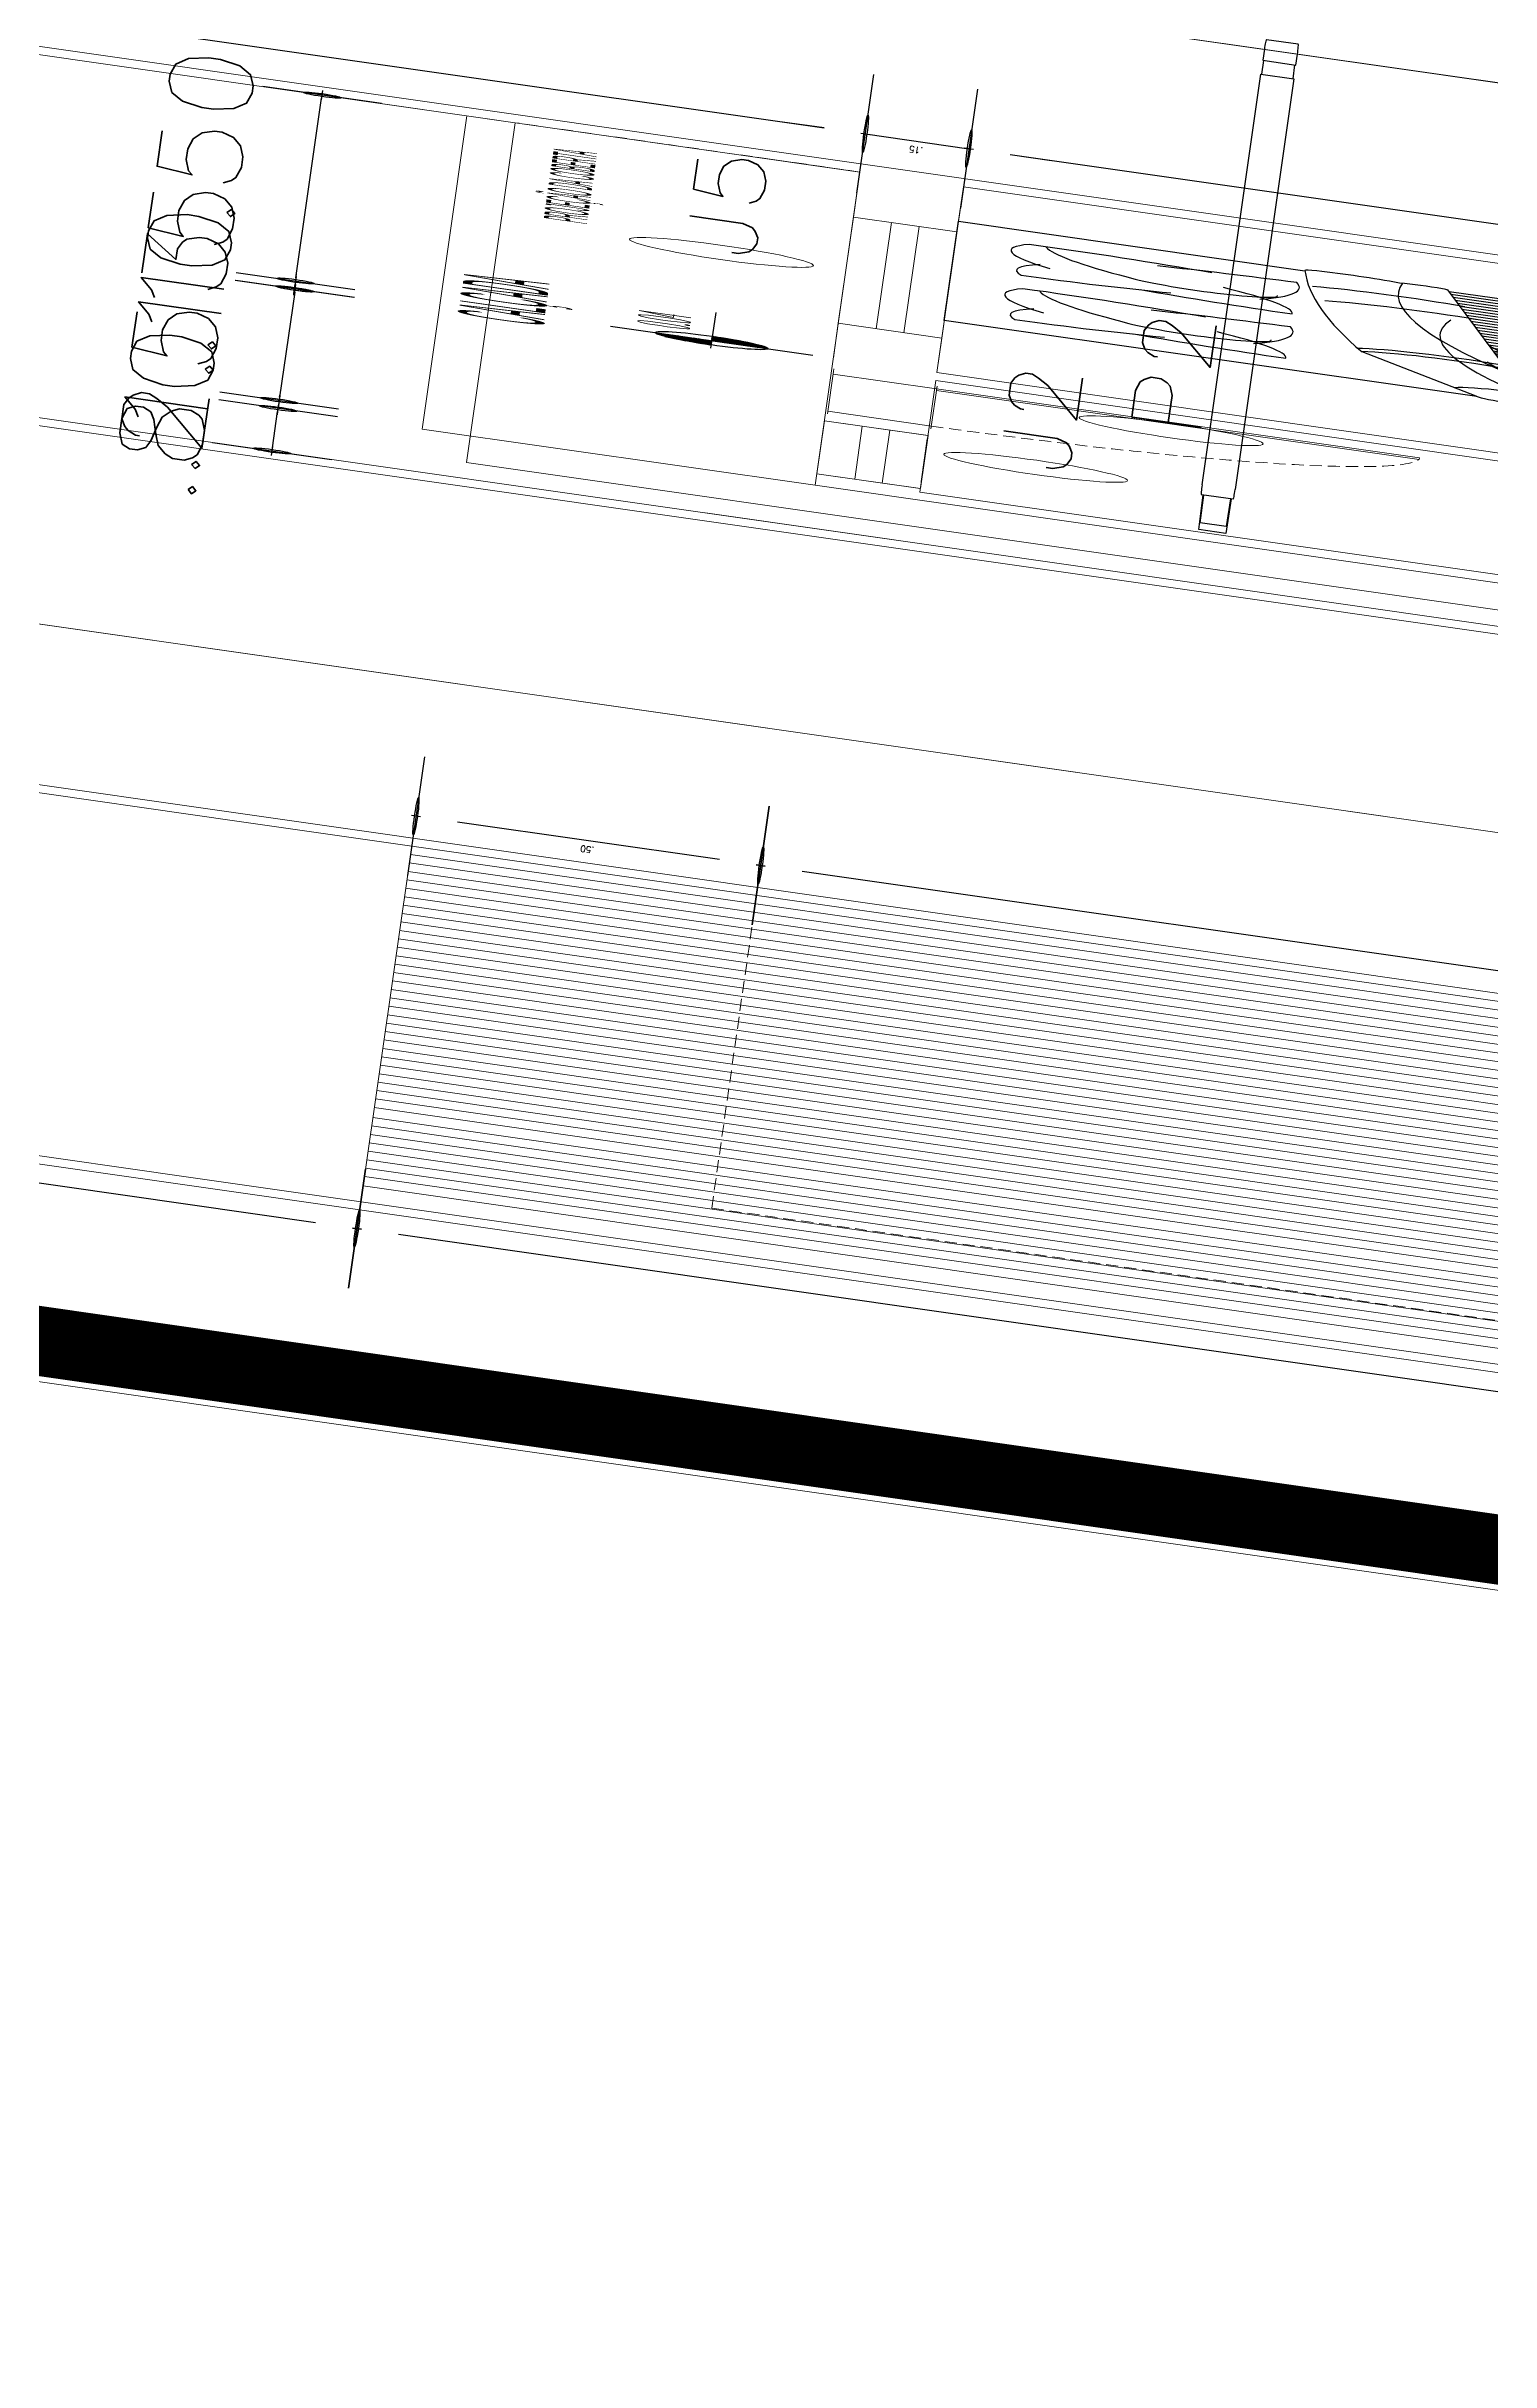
# Model space of a CAD drawing. Header units: millimetres. Extents: x -361192058 to 101130107379, y -14071650034 to 19218552450.
# Drawn here: x -135310 to -135186.8, y 42520.9 to 42718.4 of the extents above; entities that cross this region are included whole.
import ezdxf
from ezdxf.enums import TextEntityAlignment as Align

# ---------------------------------------------------------------- set-up
doc = ezdxf.new("R2010")
doc.units = ezdxf.units.MM
doc.header["$LTSCALE"] = 0.5
doc.linetypes.add('HIDDEN2', pattern=[0.1875, 0.125, -0.0625])
for name, color, linetype in [('02', 2, 'Continuous'), ('ARCO', 7, 'HIDDEN2'), ('DIVERSOS', 4, 'Continuous'), ('ESQUADRIA', 3, 'Continuous'), ('ESQUADRIAS', 3, 'Continuous'), ('HATCH', 8, 'Continuous'), ('MOBIL-I', 251, 'Continuous'), ('parede', 2, 'Continuous'), ('PISO', 8, 'Continuous'), ('projeção 02', 7, 'HIDDEN2'), ('TEXTO2', 3, 'Continuous'), ('TXT_0', 7, 'Continuous')]:
    doc.layers.add(name, color=color, linetype=linetype)
doc.styles.add('ADITIVOCAD', font='ROMANS.shx')
doc.styles.add('SANSSERIF', font='sas_____.pfb', dxfattribs={"height": 1})
doc.styles.get("Standard").update_dxf_attribs({"font": 'txt.shx', "height": 0.12})
doc.dimstyles.new('ESCALA50', dxfattribs={"dimtxt": 0.1, "dimasz": 0.06, "dimexe": 0.18, "dimexo": 0.06, "dimgap": 0.1, "dimtad": 1, "dimzin": 4, "dimdsep": 46, "dimtxsty": 'Standard', "dimblk1": 'BOLA', "dimblk2": 'BOLA', "dimsah": 1, "dimcen": -0.06, "dimse1": 1, "dimse2": 1, "dimclrd": 7, "dimclrt": 3, "dimadec": 0, "dimazin": 0, "dimtfac": 1, "dimtix": 1, "dimtmove": 0, "dimatfit": 3, "dimldrblk": 'BOLA', "dimfxl": 0, "dimtolj": 1, "dimtzin": 4, "dimarcsym": 0})

# ---------------------------------------------------------------- blocks, each defined once
blk = doc.blocks.new('BOLA')
for p, q in [((0, -1.435), (0, 1.435)), ((-1.435, 0), (1.435, 0))]:
    blk.add_line(p, q)
blk.add_circle((0, 0), 0.452)
blk = doc.blocks.new('*D930')
at = {"layer": 'Defpoints', "color": 0, "transparency": 16777216}
for p in [(4402.0947, 2435.6269), (4402.6582, 2435.6269), (4402.0947, 2428.5769)]:
    blk.add_point(p, dxfattribs=at)
at = {"layer": 'DIVERSOS', "color": 7, "lineweight": -2, "transparency": 16777216}
blk.add_line((4402.6582, 2428.6369), (4402.6582, 2435.5669), dxfattribs=at)
at = {"layer": 'DIVERSOS', "color": 7, "lineweight": -2, "transparency": 16777216, "xscale": 0.06, "yscale": 0.06, "zscale": 0.06}
for p, rotation in [((4402.6582, 2435.6269), 90), ((4402.6582, 2428.5769), 270)]:
    blk.add_blockref('BOLA', p, dxfattribs=dict(at, rotation=rotation))
at = {"layer": 'DIVERSOS', "color": 3, "lineweight": 18, "transparency": 16777216, "insert": (4402.4982, 2432.1019), "char_height": 0.12, "attachment_point": 5, "rotation": 90}
blk.add_mtext('\\A1;7.05', dxfattribs=at)
blk = doc.blocks.new('*D951')
at = {"layer": 'Defpoints', "color": 0, "transparency": 16777216}
for p in [(4402.0947, 2436.1269), (4402.6582, 2436.1269), (4402.0947, 2435.6269)]:
    blk.add_point(p, dxfattribs=at)
at = {"layer": 'DIVERSOS', "color": 7, "lineweight": -2, "transparency": 16777216}
blk.add_line((4402.6582, 2435.6869), (4402.6582, 2436.0669), dxfattribs=at)
at = {"layer": 'DIVERSOS', "color": 7, "lineweight": -2, "transparency": 16777216, "xscale": 0.06, "yscale": 0.06, "zscale": 0.06}
for p, rotation in [((4402.6582, 2436.1269), 90), ((4402.6582, 2435.6269), 270)]:
    blk.add_blockref('BOLA', p, dxfattribs=dict(at, rotation=rotation))
at = {"layer": 'DIVERSOS', "color": 3, "lineweight": 18, "transparency": 16777216, "insert": (4402.4982, 2435.8769), "char_height": 0.12, "attachment_point": 5, "rotation": 90}
blk.add_mtext('\\A1;.50', dxfattribs=at)
blk = doc.blocks.new('*D936')
at = {"layer": 'Defpoints', "color": 0, "transparency": 16777216}
for p in [(4394.8896, 2436.1269), (4395.6947, 2436.1269), (4395.6947, 2430.4269)]:
    blk.add_point(p, dxfattribs=at)
at = {"layer": 'DIVERSOS', "color": 7, "lineweight": -2, "transparency": 16777216}
blk.add_line((4394.8896, 2430.4869), (4394.8896, 2436.0669), dxfattribs=at)
at = {"layer": 'DIVERSOS', "color": 7, "lineweight": -2, "transparency": 16777216, "xscale": 0.06, "yscale": 0.06, "zscale": 0.06}
for p, rotation in [((4394.8896, 2436.1269), 90), ((4394.8896, 2430.4269), 270)]:
    blk.add_blockref('BOLA', p, dxfattribs=dict(at, rotation=rotation))
at = {"layer": 'DIVERSOS', "color": 3, "lineweight": 18, "transparency": 16777216, "insert": (4394.7296, 2433.2769), "char_height": 0.12, "attachment_point": 5, "rotation": 90}
blk.add_mtext('\\A1;5.70', dxfattribs=at)
blk = doc.blocks.new('*D954')
at = {"layer": 'Defpoints', "color": 0, "transparency": 16777216}
for p in [(4394.8896, 2438.6269), (4395.3947, 2438.6269), (4395.6947, 2436.1269)]:
    blk.add_point(p, dxfattribs=at)
at = {"layer": 'DIVERSOS', "color": 7, "lineweight": -2, "transparency": 16777216}
blk.add_line((4394.8896, 2436.1869), (4394.8896, 2438.5669), dxfattribs=at)
at = {"layer": 'DIVERSOS', "color": 7, "lineweight": -2, "transparency": 16777216, "xscale": 0.06, "yscale": 0.06, "zscale": 0.06}
for p, rotation in [((4394.8896, 2438.6269), 90), ((4394.8896, 2436.1269), 270)]:
    blk.add_blockref('BOLA', p, dxfattribs=dict(at, rotation=rotation))
at = {"layer": 'DIVERSOS', "color": 3, "lineweight": 18, "transparency": 16777216, "insert": (4394.7296, 2437.3769), "char_height": 0.12, "attachment_point": 5, "rotation": 90}
blk.add_mtext('\\A1;2.50', dxfattribs=at)
blk = doc.blocks.new('ADC_MCOZ_03')
for p, q in [((-0.2944, -0.66), (-0.2944, -0.68)), ((0.2944, -0.66), (0.2944, -0.68))]:
    blk.add_line(p, q)
for points in [[(-0.2625, -0.05), (-0.2525, 0), (0.2525, 0), (0.2625, -0.05)], [(-0.2523, -0.05), (-0.2443, -0.01), (0.2443, -0.01), (0.2523, -0.05)]]:
    blk.add_lwpolyline(points)
for points in [[(0.2984, -0.05, -0.414214), (0.3125, -0.0641), (0.3125, -0.66), (-0.3125, -0.66), (-0.3125, -0.0641, -0.414214), (-0.2984, -0.05)], [(-0.3125, -0.68), (-0.3125, -0.6959, 0.414214), (-0.2984, -0.71), (0.2984, -0.71, 0.414214), (0.3125, -0.6959), (0.3125, -0.68)]]:
    blk.add_lwpolyline(points, format="xyb", close=True)
blk = doc.blocks.new('A2')
at = {"color": 8}
for p, q in [((0.695, -2), (0.695, -0.7429)), ((0.745, -2), (0.745, -0.7391)), ((0.795, -1.985), (0.795, -0.7352)), ((0.845, -2.0217), (0.845, -0.7314)), ((0.895, -2.027), (0.895, -0.7276)), ((0.245, -2), (0.245, -0.7773)), ((0.295, -2), (0.295, -0.7735)), ((0.345, -2), (0.345, -0.7697)), ((0.395, -2), (0.395, -0.7658)), ((0.445, -2), (0.445, -0.762)), ((0.495, -2), (0.495, -0.7582)), ((0.545, -2), (0.545, -0.7544)), ((0.595, -2), (0.595, -0.7505)), ((0.645, -2), (0.645, -0.7467)), ((-0.205, -2), (-0.205, -0.8117)), ((-0.18, -0.8694), (-0.18, -0.8117)), ((-0.155, -2), (-0.155, -0.8079)), ((-0.13, -0.8438), (-0.13, -0.8079)), ((-0.105, -2), (-0.105, -0.8041)), ((-0.08, -0.8236), (-0.08, -0.8041)), ((-0.055, -2), (-0.055, -0.8002)), ((-0.005, -2), (-0.005, -0.7964)), ((0.045, -2), (0.045, -0.7926)), ((0.095, -2), (0.095, -0.7888)), ((0.145, -2), (0.145, -0.7849)), ((0.195, -2), (0.195, -0.7811)), ((0.945, -2.0358), (0.945, -0.7964)), ((-0.505, -2), (-0.505, -0.8429)), ((-0.48, -1.283), (-0.48, -0.8429)), ((-0.455, -2), (-0.455, -0.8308)), ((-0.43, -1.1361), (-0.43, -0.8308)), ((-0.405, -2), (-0.405, -0.827)), ((-0.38, -1.0514), (-0.38, -0.827)), ((-0.355, -2), (-0.355, -0.8232)), ((-0.33, -0.9891), (-0.33, -0.8232)), ((-0.305, -2), (-0.305, -0.8194)), ((-0.28, -0.9404), (-0.28, -0.8194)), ((-0.255, -2), (-0.255, -0.8155)), ((-0.23, -0.9011), (-0.23, -0.8155)), ((-0.605, -2), (-0.605, -0.8716)), ((-0.58, -2), (-0.58, -0.8716)), ((-0.555, -2), (-0.555, -0.8566)), ((-0.53, -2), (-0.53, -0.8566)), ((-0.705, -2), (-0.705, -0.9051)), ((-0.68, -2), (-0.68, -0.9051)), ((-0.655, -2), (-0.655, -0.8877)), ((-0.63, -2), (-0.63, -0.8877)), ((-0.805, -2.015), (-0.805, -0.9438)), ((-0.78, -2.015), (-0.78, -0.9438)), ((-0.755, -2), (-0.755, -0.9238)), ((-0.73, -2), (-0.73, -0.9238)), ((-0.855, -2.0453), (-0.855, -0.9652)), ((-0.83, -2.0453), (-0.83, -0.9652)), ((-0.93, -2.0331), (-0.93, -0.988)), ((-0.905, -2.0331), (-0.905, -0.988)), ((-0.88, -2.0331), (-0.88, -0.988)), ((-0.955, -2.0331), (-0.955, -1.2363)), ((-0.48, -2), (-0.48, -1.5323)), ((-0.43, -2), (-0.43, -1.6792)), ((-0.38, -2), (-0.38, -1.7639)), ((-0.33, -2), (-0.33, -1.8261)), ((-0.28, -2), (-0.28, -1.8749)), ((-0.23, -2), (-0.23, -1.9142)), ((-0.18, -2), (-0.18, -1.9459)), ((-0.13, -2), (-0.13, -1.9715)), ((-0.08, -2), (-0.08, -1.9917))]:
    blk.add_line(p, q, dxfattribs=at)
blk.add_lwpolyline([(-0.95, -0.7864), (-0.95, 0), (0.95, 0), (0.95, -0.5116)])
for points in [[(-0.4937, -0.1271, 0.14715), (-0.7437, -0.1021, 0.124017), (-0.6737, -0.3221, 8.542003)], [(-0.1887, -0.3771, 0.115099), (-0.1437, -0.1071, 0.202892), (-0.5437, -0.1421, 4.019894)], [(0.3563, -0.1271, 0.14715), (0.1063, -0.1021, 0.124017), (0.1763, -0.3221, 8.542003)], [(0.6613, -0.3771, 0.115099), (0.7063, -0.1071, 0.202892), (0.3063, -0.1421, 4.019894)], [(-0.6937, -0.2771, 0.09902), (-0.7437, -0.5021, 0.169064), (-0.4337, -0.3971, -0.343387)], [(-0.5537, -0.4521, 0.112206), (-0.1437, -0.5021, 0.070755), (-0.2037, -0.2971, -1.551943)], [(0.1563, -0.2771, 0.09902), (0.1063, -0.5021, 0.169064), (0.4163, -0.3971, -0.343387)], [(0.2963, -0.4521, 0.112206), (0.7063, -0.5021, 0.070755), (0.6463, -0.2971, -1.551943)], [(-0.2692, -0.7939, 0.075988), (-0.9427, -1.0061, -0.502824), (-0.9784, -0.9878, -0.142549), (-0.9692, -0.9109, -0.066811), (-0.981, -0.8335, -0.328343), (-0.9467, -0.7851), (-0.4192, -0.6109, -0.025749), (0.9573, -0.5114, -0.334099), (0.9818, -0.5287, -0.185174), (0.975, -0.6509, -0.187316), (0.982, -0.7142, -0.311124), (0.9734, -0.7216), (-0.4842, -0.8331)], [(-0.9427, -1.0061), (-0.96, -1.33), (-0.95, -1.485), (-0.955, -1.755), (-0.97, -1.89), (-0.975, -1.915, -1.132782), (-0.99, -1.91, 0.98261), (-1.01, -1.9, 0.32203), (-1.005, -1.935), (-1.005, -1.975, 0.439902), (-0.945, -2.03, -0.126697), (-0.885, -2.04, 0.376451), (-0.805, -2.015, -0.344872), (-0.765, -2), (0.755, -2, 0.181335), (0.795, -1.985, -0.809524), (0.815, -2, 0.220339), (0.815, -2.025), (0.86, -2.02), (0.935, -2.035, 0.501823), (0.985, -1.99, 0.315909), (0.975, -1.855, 0.473766), (0.97, -1.855, -0.12128), (0.95, -1.87), (0.955, -1.72), (0.95, -1.4), (0.955, -1.225), (0.9441, -0.7247)]]:
    blk.add_lwpolyline(points, format="xyb")
for points in [[(-0.4387, -0.4771, -0.804152), (-0.4937, -0.2571, -0.132344), (-0.1487, -0.1321, -0.042249)], [(0.4113, -0.4771, -0.804152), (0.3563, -0.2571, -0.132344), (0.7013, -0.1321, -0.042249)], [(0.6742, -0.5256, -0.289881), (0.7012, -0.7503, 10.034941)], [(0.4402, -0.5463, -0.26737), (0.4937, -0.7722, -7.474594)], [(-0.3702, -0.6025, -0.348871), (-0.2917, -0.8128, -6.119059)], [(-0.414, -0.61, -0.337543), (-0.3491, -0.8188, -6.119059)], [(-0.4161, -0.8227, -0.081114), (0.9793, -0.655, -24.776446)], [(-0.9692, -0.9109, -0.10864), (0.4143, -0.7327, -11.759975)], [(-0.8449, -0.7515, -0.424879), (-0.772, -0.9305, 6.281867)], [(-0.055, -2, -0.838761), (0.095, -0.7888, -0.295511)]]:
    blk.add_lwpolyline(points, format="xyb", dxfattribs=at)
blk = doc.blocks.new('Adc_nivelpl')
h = blk.add_hatch()
h.set_pattern_fill('_U', color=256, scale=0.005, angle=45, style=0, double=1)
h.set_pattern_definition([(45, (-5.8772514, -3.5161936), (-0.003535534, 0.003535534), []), (135, (-5.8772514, -3.5161936), (-0.003535534, -0.003535534), [])])
h.paths.add_polyline_path([(0.1954, -0.0865, 0.414214), (0.0865, -0.1954), (0.1954, -0.1954)])
h.paths.add_polyline_path([(0.1954, -0.1954), (0.1954, -0.3043, 0.414214), (0.3043, -0.1954)])
for p, q in [((0.1954, 0), (0.1954, -0.3908)), ((0.8958, -0.1954), (0, -0.1954))]:
    blk.add_line(p, q)
blk.add_circle((0.1954, -0.1954), 0.1089)
at = {"flags": 8}
blk.add_attdef('NIVEL', (0.3642, -0.1501), '', height=0.1, dxfattribs=at)
blk = doc.blocks.new('*D1485')
at = {"layer": 'Defpoints', "color": 0, "transparency": 16777216}
for p in [(4415.7211, 2438.6269), (4415.7211, 2435.6269), (4416.4388, 2435.6269)]:
    blk.add_point(p, dxfattribs=at)
at = {"layer": 'DIVERSOS', "color": 7, "lineweight": -2, "transparency": 16777216}
blk.add_line((4416.4388, 2438.5669), (4416.4388, 2435.6869), dxfattribs=at)
at = {"layer": 'DIVERSOS', "color": 7, "lineweight": -2, "transparency": 16777216, "xscale": 0.06, "yscale": 0.06, "zscale": 0.06}
for p, rotation in [((4416.4388, 2438.6269), 90), ((4416.4388, 2435.6269), 270)]:
    blk.add_blockref('BOLA', p, dxfattribs=dict(at, rotation=rotation))
at = {"layer": 'DIVERSOS', "color": 3, "lineweight": 18, "transparency": 16777216, "insert": (4416.2788, 2437.1269), "char_height": 0.12, "attachment_point": 5, "rotation": 90}
blk.add_mtext('\\A1;3.00', dxfattribs=at)
blk = doc.blocks.new('*D1486')
at = {"layer": 'Defpoints', "color": 0, "transparency": 16777216}
for p in [(4415.7211, 2435.6269), (4415.7211, 2435.4769), (4416.4388, 2435.4769)]:
    blk.add_point(p, dxfattribs=at)
at = {"layer": 'DIVERSOS', "color": 7, "lineweight": -2, "transparency": 16777216}
for p, q in [((4416.4388, 2435.6869), (4416.4388, 2435.7469)), ((4416.4388, 2435.6269), (4416.4388, 2435.4769)), ((4416.4388, 2435.4169), (4416.4388, 2435.3569))]:
    blk.add_line(p, q, dxfattribs=at)
at = {"layer": 'DIVERSOS', "color": 7, "lineweight": -2, "transparency": 16777216, "xscale": 0.06, "yscale": 0.06, "zscale": 0.06}
for p, rotation in [((4416.4388, 2435.6269), 270), ((4416.4388, 2435.4769), 90)]:
    blk.add_blockref('BOLA', p, dxfattribs=dict(at, rotation=rotation))
at = {"layer": 'DIVERSOS', "color": 3, "lineweight": 18, "transparency": 16777216, "insert": (4416.2788, 2435.5519), "char_height": 0.12, "attachment_point": 5, "rotation": 90}
blk.add_mtext('\\A1;.15', dxfattribs=at)
blk = doc.blocks.new('*D1487')
at = {"layer": 'Defpoints', "color": 0, "transparency": 16777216}
for p in [(4415.7211, 2435.4769), (4415.7211, 2431.0769), (4416.4388, 2431.0769)]:
    blk.add_point(p, dxfattribs=at)
at = {"layer": 'DIVERSOS', "color": 7, "lineweight": -2, "transparency": 16777216}
blk.add_line((4416.4388, 2435.4169), (4416.4388, 2431.1369), dxfattribs=at)
at = {"layer": 'DIVERSOS', "color": 7, "lineweight": -2, "transparency": 16777216, "xscale": 0.06, "yscale": 0.06, "zscale": 0.06}
for p, rotation in [((4416.4388, 2435.4769), 90), ((4416.4388, 2431.0769), 270)]:
    blk.add_blockref('BOLA', p, dxfattribs=dict(at, rotation=rotation))
at = {"layer": 'DIVERSOS', "color": 3, "lineweight": 18, "transparency": 16777216, "insert": (4416.2788, 2433.2769), "char_height": 0.12, "attachment_point": 5, "rotation": 90}
blk.add_mtext('\\A1;4.40', dxfattribs=at)
blk = doc.blocks.new('*D1477')
at = {"layer": 'Defpoints', "color": 0, "transparency": 16777216}
for p in [(4409.9711, 2436.4058), (4409.9711, 2435.2182), (4412.0711, 2435.2182)]:
    blk.add_point(p, dxfattribs=at)
at = {"layer": 'DIVERSOS', "color": 7, "lineweight": -2, "transparency": 16777216}
blk.add_line((4412.0111, 2436.4058), (4410.0311, 2436.4058), dxfattribs=at)
at = {"layer": 'DIVERSOS', "color": 7, "lineweight": -2, "transparency": 16777216, "xscale": 0.06, "yscale": 0.06, "zscale": 0.06, "rotation": 180}
blk.add_blockref('BOLA', (4409.9711, 2436.4058), dxfattribs=at)
at = {"layer": 'DIVERSOS', "color": 7, "lineweight": -2, "transparency": 16777216, "xscale": 0.06, "yscale": 0.06, "zscale": 0.06}
blk.add_blockref('BOLA', (4412.0711, 2436.4058), dxfattribs=at)
at = {"layer": 'DIVERSOS', "color": 3, "lineweight": 18, "transparency": 16777216, "insert": (4411.0211, 2436.5658), "char_height": 0.12, "attachment_point": 5}
blk.add_mtext('\\A1;2.10', dxfattribs=at)
blk = doc.blocks.new('*D1478')
at = {"layer": 'Defpoints', "color": 0, "transparency": 16777216}
for p in [(4415.7211, 2436.4069), (4412.2211, 2435.2182), (4415.7211, 2435.2182)]:
    blk.add_point(p, dxfattribs=at)
at = {"layer": 'DIVERSOS', "color": 7, "lineweight": -2, "transparency": 16777216}
blk.add_line((4412.2811, 2436.4069), (4415.6611, 2436.4069), dxfattribs=at)
at = {"layer": 'DIVERSOS', "color": 7, "lineweight": -2, "transparency": 16777216, "xscale": 0.06, "yscale": 0.06, "zscale": 0.06, "rotation": 180}
blk.add_blockref('BOLA', (4412.2211, 2436.4069), dxfattribs=at)
at = {"layer": 'DIVERSOS', "color": 7, "lineweight": -2, "transparency": 16777216, "xscale": 0.06, "yscale": 0.06, "zscale": 0.06}
blk.add_blockref('BOLA', (4415.7211, 2436.4069), dxfattribs=at)
at = {"layer": 'DIVERSOS', "color": 3, "lineweight": 18, "transparency": 16777216, "insert": (4413.9711, 2436.5669), "char_height": 0.12, "attachment_point": 5}
blk.add_mtext('\\A1;3.50', dxfattribs=at)
blk = doc.blocks.new('*D1479')
at = {"layer": 'Defpoints', "color": 0, "transparency": 16777216}
for p in [(4412.0711, 2436.4069), (4412.0711, 2435.2182), (4412.2211, 2435.2182)]:
    blk.add_point(p, dxfattribs=at)
at = {"layer": 'DIVERSOS', "color": 7, "lineweight": -2, "transparency": 16777216}
for p, q in [((4412.0111, 2436.4069), (4411.9511, 2436.4069)), ((4412.2211, 2436.4069), (4412.0711, 2436.4069)), ((4412.2811, 2436.4069), (4412.3411, 2436.4069))]:
    blk.add_line(p, q, dxfattribs=at)
at = {"layer": 'DIVERSOS', "color": 7, "lineweight": -2, "transparency": 16777216, "xscale": 0.06, "yscale": 0.06, "zscale": 0.06}
blk.add_blockref('BOLA', (4412.0711, 2436.4069), dxfattribs=at)
at = {"layer": 'DIVERSOS', "color": 7, "lineweight": -2, "transparency": 16777216, "xscale": 0.06, "yscale": 0.06, "zscale": 0.06, "rotation": 180}
blk.add_blockref('BOLA', (4412.2211, 2436.4069), dxfattribs=at)
at = {"layer": 'DIVERSOS', "color": 3, "lineweight": 18, "transparency": 16777216, "insert": (4412.1461, 2436.5669), "char_height": 0.12, "attachment_point": 5}
blk.add_mtext('\\A1;.15', dxfattribs=at)
blk = doc.blocks.new('*D1483')
at = {"layer": '02', "color": 7, "lineweight": -2, "transparency": 16777216}
blk.add_line((4409.0811, 2436.4058), (4409.7611, 2436.4058), dxfattribs=at)
at = {"layer": 'Defpoints', "color": 0, "transparency": 16777216}
for p in [(4409.8211, 2436.4058), (4409.0211, 2436.0382), (4409.8211, 2436.0382)]:
    blk.add_point(p, dxfattribs=at)
at = {"layer": '02', "color": 7, "lineweight": -2, "transparency": 16777216, "xscale": 0.06, "yscale": 0.06, "zscale": 0.06, "rotation": 180}
blk.add_blockref('BOLA', (4409.0211, 2436.4058), dxfattribs=at)
at = {"layer": '02', "color": 7, "lineweight": -2, "transparency": 16777216, "xscale": 0.06, "yscale": 0.06, "zscale": 0.06}
blk.add_blockref('BOLA', (4409.8211, 2436.4058), dxfattribs=at)
at = {"layer": '02', "color": 3, "lineweight": 18, "transparency": 16777216, "insert": (4409.4211, 2436.5658), "char_height": 0.12, "attachment_point": 5}
blk.add_mtext('\\A1;.80', dxfattribs=at)
blk = doc.blocks.new('*D1484')
at = {"layer": '02', "color": 7, "lineweight": -2, "transparency": 16777216}
for p, q in [((4409.7611, 2436.4058), (4409.7011, 2436.4058)), ((4409.9711, 2436.4058), (4409.8211, 2436.4058)), ((4410.0311, 2436.4058), (4410.0911, 2436.4058))]:
    blk.add_line(p, q, dxfattribs=at)
at = {"layer": 'Defpoints', "color": 0, "transparency": 16777216}
for p in [(4409.8211, 2436.4058), (4409.8211, 2435.2182), (4409.9711, 2435.2182)]:
    blk.add_point(p, dxfattribs=at)
at = {"layer": '02', "color": 7, "lineweight": -2, "transparency": 16777216, "xscale": 0.06, "yscale": 0.06, "zscale": 0.06}
blk.add_blockref('BOLA', (4409.8211, 2436.4058), dxfattribs=at)
at = {"layer": '02', "color": 7, "lineweight": -2, "transparency": 16777216, "xscale": 0.06, "yscale": 0.06, "zscale": 0.06, "rotation": 180}
blk.add_blockref('BOLA', (4409.9711, 2436.4058), dxfattribs=at)
at = {"layer": '02', "color": 3, "lineweight": 18, "transparency": 16777216, "insert": (4409.8961, 2436.5658), "char_height": 0.12, "attachment_point": 5}
blk.add_mtext('\\A1;.15', dxfattribs=at)
blk = doc.blocks.new('APROVADO QUADRA 21.2 MBVII')
at = {"layer": '02', "color": 2, "lineweight": 18}
for p, q in [((4415.7211, 2436.1269), (4415.7211, 2436.4769)), ((4409.0211, 2434.6769), (4409.0211, 2435.7769)), ((4415.7211, 2435.7769), (4415.7211, 2435.6269)), ((4409.8211, 2435.6269), (4409.8211, 2430.9269)), ((4415.7211, 2435.6269), (4409.8211, 2435.6269)), ((4409.9711, 2435.4769), (4409.9711, 2431.0769)), ((4412.0711, 2435.4769), (4409.9711, 2435.4769)), ((4412.0711, 2435.4769), (4412.0711, 2430.9269)), ((4412.2211, 2435.4769), (4412.2211, 2430.9269))]:
    blk.add_line(p, q, dxfattribs=at)
at = {"layer": '02', "color": 8, "lineweight": 18}
for p, q in [((4409.8211, 2435.6269), (4409.8211, 2436.1969)), ((4415.7211, 2436.1269), (4409.3211, 2436.1269)), ((4409.3211, 2430.3269), (4409.3211, 2436.1269)), ((4411.0369, 2435.6269), (4410.0369, 2435.6269)), ((4410.0369, 2435.4766), (4411.0369, 2435.4766))]:
    blk.add_line(p, q, dxfattribs=at)
at = {"layer": '02', "color": 3, "lineweight": 18}
blk.add_line((4395.6947, 2436.1269), (4395.6947, 2430.4269), dxfattribs=at)
at = {"layer": '02', "color": 0, "linetype": 'HIDDEN2', "lineweight": 18}
for p, q in [((4415.7211, 2435.6269), (4415.7211, 2436.1269)), ((4396.2046, 2430.9269), (4396.2046, 2435.6269))]:
    blk.add_line(p, q, dxfattribs=at)
at = {"layer": '02', "color": 0, "lineweight": 18}
for p, q in [((4410.0369, 2435.6269), (4410.0369, 2435.4766)), ((4411.0369, 2435.4766), (4411.0369, 2435.6269)), ((4415.7211, 2435.4769), (4412.2211, 2435.4769)), ((4412.2211, 2435.4769), (4412.2211, 2430.9269))]:
    blk.add_line(p, q, dxfattribs=at)
at = {"layer": '02', "lineweight": 18}
for points in [[(4391.2282, 2397.274), (4452.4282, 2397.274), (4452.4282, 2441.824), (4391.2282, 2441.824)], [(4391.9782, 2441.074), (4405.2137, 2441.074), (4405.2137, 2407.2854), (4391.9782, 2407.2854)], [(4419.0523, 2441.1022), (4405.2137, 2441.1022), (4405.2137, 2407.2854), (4419.0523, 2407.2854)], [(4419.0523, 2441.074), (4431.5698, 2441.074), (4431.5698, 2431.9017), (4419.0523, 2431.9017)]]:
    blk.add_lwpolyline(points, close=True, dxfattribs=at)
at = {"layer": '02', "lineweight": 18, "const_width": 0.1}
blk.add_lwpolyline([(4391.9782, 2398.024), (4451.6782, 2398.024), (4451.6782, 2441.074), (4391.9782, 2441.074)], close=True, dxfattribs=at)
at = {"layer": 'ARCO', "lineweight": 18}
blk.add_arc((4411.9424, 2435.4946), 0.7227, 181.6504, 265.8407, dxfattribs=at)
at = {"layer": 'DIVERSOS', "lineweight": 18}
for p, q in [((4395.2447, 2436.3769), (4395.2447, 2438.7769)), ((4402.2447, 2436.3769), (4402.2447, 2438.7769)), ((4395.3947, 2436.3769), (4395.3947, 2438.6269)), ((4402.0947, 2438.6269), (4402.0947, 2436.3769)), ((4395.2447, 2413.7769), (4395.2447, 2436.3769)), ((4395.3947, 2414.2769), (4395.3947, 2436.3769)), ((4410.1731, 2435.6269), (4411.0369, 2435.6269)), ((4412.8711, 2435.6269), (4414.8711, 2435.6269)), ((4410.1731, 2435.4769), (4410.9731, 2435.4769)), ((4412.8711, 2435.4769), (4414.8711, 2435.4769))]:
    blk.add_line(p, q, dxfattribs=at)
at = {"layer": 'ESQUADRIA', "lineweight": 18}
for p, q in [((4411.0369, 2435.5719), (4410.0369, 2435.5719)), ((4414.8711, 2435.5719), (4412.8711, 2435.5719)), ((4411.0369, 2435.5319), (4410.0369, 2435.5319)), ((4414.8711, 2435.5319), (4412.8711, 2435.5319))]:
    blk.add_line(p, q, dxfattribs=at)
at = {"layer": 'ESQUADRIAS', "lineweight": 18}
for p, q in [((4402.0947, 2436.3769), (4402.0947, 2429.3769)), ((4402.0947, 2436.1269), (4395.6947, 2436.1269))]:
    blk.add_line(p, q, dxfattribs=at)
at = {"layer": 'ESQUADRIAS', "color": 3, "lineweight": 18}
blk.add_line((4402.2447, 2436.3769), (4402.2447, 2421.3769), dxfattribs=at)
at = {"layer": 'ESQUADRIAS', "lineweight": 18}
for points in [[(4411.17, 2435.4738), (4411.22, 2435.4738), (4411.22, 2435.6238), (4411.17, 2435.6238)], [(4411.97, 2435.4738), (4411.92, 2435.4738), (4411.92, 2435.6238), (4411.97, 2435.6238)], [(4411.92, 2434.7738), (4411.89, 2434.7738), (4411.89, 2435.4738), (4411.92, 2435.4738), (4411.92, 2434.7738)]]:
    blk.add_lwpolyline(points, dxfattribs=at)
at = {"layer": 'HATCH', "lineweight": 18}
for p, q in [((4395.871, 2430.4269), (4395.871, 2436.1269)), ((4396.0297, 2434.9769), (4396.0297, 2436.1269)), ((4396.1885, 2434.9769), (4396.1885, 2436.1269)), ((4396.3472, 2434.9769), (4396.3472, 2436.1269)), ((4396.506, 2434.9769), (4396.506, 2436.1269)), ((4396.6647, 2434.9769), (4396.6647, 2436.1269)), ((4396.8235, 2434.9769), (4396.8235, 2436.1269)), ((4396.9822, 2434.9769), (4396.9822, 2436.1269)), ((4397.1735, 2424.1269), (4397.1735, 2436.1269)), ((4397.3322, 2424.1269), (4397.3322, 2436.1269)), ((4397.491, 2424.1269), (4397.491, 2436.1269)), ((4397.6497, 2424.1269), (4397.6497, 2436.1269)), ((4397.8085, 2424.1269), (4397.8085, 2436.1269)), ((4397.9672, 2424.1269), (4397.9672, 2436.1269)), ((4398.126, 2424.1269), (4398.126, 2436.1269)), ((4398.2847, 2431.5409), (4398.2847, 2436.1269)), ((4398.4435, 2431.5409), (4398.4435, 2436.1269)), ((4398.6022, 2431.8798), (4398.6022, 2436.1269)), ((4398.761, 2432.0401), (4398.761, 2436.1269)), ((4398.9197, 2432.2003), (4398.9197, 2436.1269)), ((4399.0785, 2432.3606), (4399.0785, 2436.1269)), ((4399.2372, 2432.4944), (4399.2372, 2436.1269)), ((4399.396, 2434.9769), (4399.396, 2436.1269)), ((4399.5547, 2434.9769), (4399.5547, 2436.1269)), ((4399.7135, 2434.9769), (4399.7135, 2436.1269)), ((4399.8722, 2434.9769), (4399.8722, 2436.1269)), ((4400.031, 2434.9769), (4400.031, 2436.1269)), ((4400.1897, 2434.9769), (4400.1897, 2436.1269)), ((4400.3485, 2434.9769), (4400.3485, 2436.1269)), ((4400.5072, 2434.9769), (4400.5072, 2436.1269)), ((4400.666, 2434.9769), (4400.666, 2436.1269)), ((4400.8247, 2434.9769), (4400.8247, 2436.1269)), ((4400.9835, 2434.9769), (4400.9835, 2436.1269)), ((4401.1422, 2434.9769), (4401.1422, 2436.1269)), ((4401.301, 2434.9769), (4401.301, 2436.1269)), ((4401.4597, 2434.9769), (4401.4597, 2436.1269)), ((4401.6185, 2434.9769), (4401.6185, 2436.1269)), ((4401.7772, 2434.9769), (4401.7772, 2436.1269)), ((4401.936, 2434.9769), (4401.936, 2436.1269)), ((4396.0297, 2430.4269), (4396.0297, 2434.9769)), ((4396.1885, 2430.4269), (4396.1885, 2434.9769)), ((4396.3472, 2430.4269), (4396.3472, 2434.9769)), ((4396.506, 2424.1269), (4396.506, 2434.9769)), ((4396.6647, 2424.1269), (4396.6647, 2434.9769)), ((4396.8235, 2424.1269), (4396.8235, 2434.9769)), ((4396.9822, 2424.1269), (4396.9822, 2434.9769)), ((4399.396, 2432.3582), (4399.396, 2434.9769)), ((4399.5547, 2432.2156), (4399.5547, 2434.9769)), ((4399.7135, 2432.0553), (4399.7135, 2434.9769)), ((4399.8722, 2431.8951), (4399.8722, 2434.9769)), ((4400.031, 2431.5409), (4400.031, 2434.9769)), ((4400.1897, 2431.5409), (4400.1897, 2434.9769)), ((4400.3485, 2430.3813), (4400.3485, 2434.9769)), ((4400.5072, 2430.3813), (4400.5072, 2434.9769)), ((4400.666, 2433.5652), (4400.666, 2434.9769)), ((4400.8247, 2433.5652), (4400.8247, 2434.9769)), ((4400.9835, 2433.1852), (4400.9835, 2434.9769)), ((4401.1422, 2428.5769), (4401.1422, 2434.9769)), ((4401.301, 2428.5769), (4401.301, 2434.9769)), ((4401.4597, 2428.5769), (4401.4597, 2434.9769)), ((4401.6185, 2428.5769), (4401.6185, 2434.9769)), ((4401.7772, 2428.5769), (4401.7772, 2434.9769)), ((4401.936, 2428.5769), (4401.936, 2434.9769))]:
    blk.add_line(p, q, dxfattribs=at)
at = {"layer": 'parede', "lineweight": 18}
for p, q in [((4408.8711, 2413.7769), (4408.8711, 2438.7769)), ((4415.8711, 2438.7769), (4415.8711, 2413.7769)), ((4409.0211, 2435.4362), (4409.0211, 2438.6269)), ((4415.7211, 2438.6269), (4415.7211, 2435.6269)), ((4410.0369, 2435.4769), (4410.0369, 2435.6269)), ((4411.0369, 2435.4769), (4411.0369, 2435.6269)), ((4411.22, 2435.4738), (4411.22, 2435.6238)), ((4412.02, 2435.6238), (4411.92, 2435.6238)), ((4411.92, 2435.4738), (4411.92, 2435.6238)), ((4412.2211, 2435.6269), (4412.8711, 2435.6269)), ((4412.8711, 2435.4769), (4412.8711, 2435.6269)), ((4414.8711, 2435.6269), (4415.7211, 2435.6269)), ((4414.8711, 2435.4769), (4414.8711, 2435.6269)), ((4412.2211, 2435.4769), (4412.8711, 2435.4769)), ((4414.8711, 2435.4769), (4415.7211, 2435.4769)), ((4415.7211, 2435.4769), (4415.7211, 2431.4669)), ((4409.0211, 2431.0769), (4409.0211, 2434.6769))]:
    blk.add_line(p, q, dxfattribs=at)
at = {"layer": 'PISO', "color": 8, "lineweight": 18}
blk.add_line((4410.9201, 2436.1969), (4409.8211, 2436.1969), dxfattribs=at)
at = {"layer": 'PISO', "lineweight": 18}
for p, q in [((4410.9201, 2436.1969), (4415.7211, 2436.1969)), ((4411.97, 2435.6238), (4411.17, 2435.6238)), ((4411.97, 2435.4738), (4411.17, 2435.4738))]:
    blk.add_line(p, q, dxfattribs=at)
for centre in [(4413.8711, 2435.8074), (4410.7326, 2435.3171), (4411.7671, 2435.1321)]:
    blk.add_circle(centre, 0.1333, dxfattribs=at)
at = {"layer": 'projeção 02', "lineweight": 18}
blk.add_line((4396.2046, 2435.6269), (4402.0947, 2435.6269), dxfattribs=at)
at = {"layer": 'MOBIL-I', "lineweight": 18, "xscale": 0.9823274998925626, "yscale": 0.9823274998925626, "zscale": 0.9823274998925626}
blk.add_blockref('A2', (4414.1379, 2435.4769), dxfattribs=at)
at = {"layer": 'MOBIL-I', "lineweight": 18, "rotation": 90}
blk.add_blockref('ADC_MCOZ_03', (4410.0163, 2435.0531), dxfattribs=at)
at = {"layer": 'TXT_0', "lineweight": 18}
ref = blk.add_blockref('Adc_nivelpl', (4412.0721, 2435.9499), dxfattribs=dict(at, xscale=0.75, yscale=0.75, zscale=0.75))
ref.add_attrib('NIVEL', '0.04', (4412.3452, 2435.8374), dxfattribs={"height": 0.075, "style": 'ADITIVOCAD', "flags": 8})
at = {"color": 0, "lineweight": 13, "flags": 8}
for p in [(4700.7247, 2280.1125), (4699.5738, 2277.8964), (4702.3546, 2276.195), (4703.6722, 2274.085), (4699.8445, 2272.2194), (4703.0488, 2270.137), (4703.0877, 2267.9803), (4700.6523, 2261.5216), (4700.7007, 2257.1593)]:
    blk.add_attdef('NIVEL', p, '', height=0.075, dxfattribs=at)
for rotation, width, p in [(90, 0.8, (4700.8205, 2275.7521)), (270, 0.6, (4703.8437, 2274.9021)), (90, 0.8, (4701.5575, 2268.5021)), (180, 0.6, (4651.1817, 2236.1931))]:
    blk.add_attdef('$PORTA', text='', height=0.09, rotation=rotation, dxfattribs=dict(at, width=width)).set_placement(p, align=Align.MIDDLE)
for p in [(4654.176, 2240.463), (4648.499, 2240.1923), (4637.8012, 2239.3845), (4633.4388, 2239.3361), (4656.3921, 2239.3121), (4652.4746, 2237.6822), (4646.4166, 2236.988), (4644.2598, 2236.9491), (4650.3646, 2236.3646)]:
    blk.add_attdef('NIVEL', p, '', height=0.075, rotation=270, dxfattribs=at)
at = {"color": 0, "lineweight": 13, "width": 0.8, "flags": 8}
for p in [(4652.0317, 2239.2163), (4644.7817, 2238.4793)]:
    blk.add_attdef('$PORTA', text='', height=0.09, dxfattribs=at).set_placement(p, align=Align.MIDDLE)
at = {"layer": 'DIVERSOS', "lineweight": 18, "char_height": 0.10106, "width": 0.373078, "attachment_point": 1}
for s, insert in [('{\\C3;J5}', (4413.7848, 2435.8599)), ('{\\C3;J2}', (4410.6463, 2435.3696)), ('{\\C3;P2}', (4411.6871, 2435.1907))]:
    blk.add_mtext(s, dxfattribs=dict(at, insert=insert))
at = {"layer": 'PISO', "lineweight": 18, "style": 'SANSSERIF'}
blk.add_text('PROJEÇÃO DA COBERTA', height=0.062598, dxfattribs=at).set_placement((4414.0313, 2436.0042))
at = {"layer": 'TEXTO2', "lineweight": 18, "style": 'SANSSERIF'}
blk.add_text('CALÇADA', height=0.12312, dxfattribs=at).set_placement((4412.0274, 2436.0455))
at = {"layer": '02', "color": 2, "lineweight": 18}
for p1, p2, picture, middle in [((4409.0211, 2436.0382), (4409.8211, 2436.0382), '*D1483', (4409.4211, 2436.5658)), ((4409.9711, 2435.2182), (4409.8211, 2435.2182), '*D1484', (4409.8961, 2436.5658))]:
    dim = blk.add_linear_dim(base=(4409.8211, 2436.4058), p1=p1, p2=p2, dimstyle='ESCALA50', override={"dimfxl": 0.18}, dxfattribs=at)
    dim.commit()
    dim.dimension.update_dxf_attribs({"geometry": picture, "text_midpoint": middle})
at = {"layer": 'DIVERSOS', "lineweight": 18}
for base, p1, p2, picture, middle in [((4394.8896, 2438.6269), (4395.6947, 2436.1269), (4395.3947, 2438.6269), '*D954', (4394.7296, 2437.3769)), ((4416.4388, 2435.6269), (4415.7211, 2438.6269), (4415.7211, 2435.6269), '*D1485', (4416.2788, 2437.1269)), ((4394.8896, 2436.1269), (4395.6947, 2430.4269), (4395.6947, 2436.1269), '*D936', (4394.7296, 2433.2769)), ((4402.6582, 2436.1269), (4402.0947, 2435.6269), (4402.0947, 2436.1269), '*D951', (4402.4982, 2435.8769)), ((4416.4388, 2435.4769), (4415.7211, 2435.6269), (4415.7211, 2435.4769), '*D1486', (4416.2788, 2435.5519)), ((4402.6582, 2435.6269), (4402.0947, 2428.5769), (4402.0947, 2435.6269), '*D930', (4402.4982, 2432.1019)), ((4416.4388, 2431.0769), (4415.7211, 2435.4769), (4415.7211, 2431.0769), '*D1487', (4416.2788, 2433.2769))]:
    dim = blk.add_linear_dim(base=base, p1=p1, p2=p2, angle=90, dimstyle='ESCALA50', dxfattribs=at)
    dim.commit()
    dim.dimension.update_dxf_attribs({"geometry": picture, "text_midpoint": middle})
at = {"layer": 'DIVERSOS', "color": 2, "lineweight": 18}
for base, p1, p2, picture, middle in [((4409.9711, 2436.4058), (4412.0711, 2435.2182), (4409.9711, 2435.2182), '*D1477', (4411.0211, 2436.5658)), ((4412.0711, 2436.4069), (4412.2211, 2435.2182), (4412.0711, 2435.2182), '*D1479', (4412.1461, 2436.5669)), ((4415.7211, 2436.4069), (4412.2211, 2435.2182), (4415.7211, 2435.2182), '*D1478', (4413.9711, 2436.5669))]:
    dim = blk.add_linear_dim(base=base, p1=p1, p2=p2, dimstyle='ESCALA50', dxfattribs=at)
    dim.commit()
    dim.dimension.update_dxf_attribs({"geometry": picture, "text_midpoint": middle})

msp = doc.modelspace()

# ---------------------------------------------------------------- block references
at = {"layer": '02', "color": 0, "lineweight": 30, "xscale": -4.574818403918471, "yscale": -59.40450511825884, "zscale": 4.574818403918471, "rotation": 261.8606972171988}
msp.add_blockref('APROVADO QUADRA 21.2 MBVII', (5129.041, 2225.201), dxfattribs=at)

doc.saveas('drawing.dxf')
